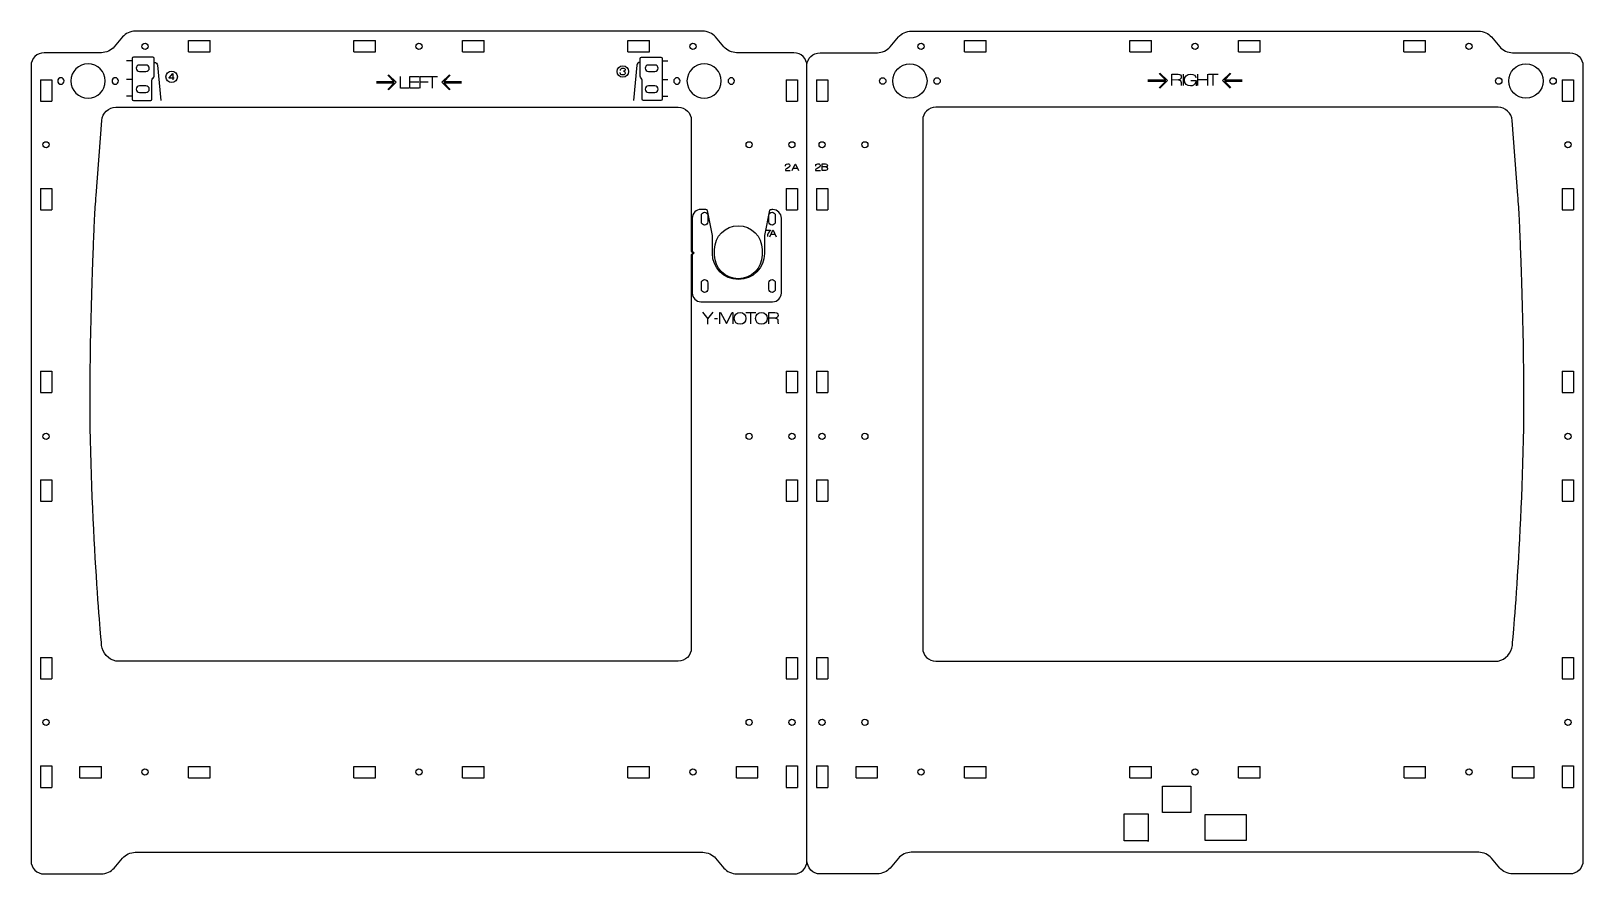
# Model space of a CAD drawing. Header units: millimetres. Extents: x -1166 to -93, y -857 to -63.
# Drawn here: x -807 to -93, y -451 to -63 of the extents above; entities that cross this region are included whole.
import ezdxf

# ---------------------------------------------------------------- set-up
doc = ezdxf.new("R2010")
doc.units = ezdxf.units.MM
doc.layers.add('CUTS', color=1, linetype='Continuous', true_color=0xff0000)
doc.layers.add('TEXT', color=5, linetype='Continuous', true_color=0x0000ff)

msp = doc.modelspace()

# ---------------------------------------------------------------- linework, layer by layer
at = {"layer": 'CUTS', "color": 1, "lineweight": 25, "true_color": 0xff0000}
for p, q in [((-734.5, -72.47), (-734.5, -67.27)), ((-734.5, -67.27), (-724.65, -67.27)), ((-724.65, -72.47), (-724.65, -67.27)), ((-658.43, -72.46), (-658.43, -67.26)), ((-658.43, -67.26), (-648.58, -67.26)), ((-648.58, -72.46), (-648.58, -67.26)), ((-608.43, -72.46), (-608.43, -67.26)), ((-608.43, -67.26), (-598.58, -67.26)), ((-598.58, -72.46), (-598.58, -67.26)), ((-532.33, -72.47), (-532.33, -67.27)), ((-532.33, -67.27), (-522.48, -67.27)), ((-522.48, -72.47), (-522.48, -67.27)), ((-377.4, -72.47), (-377.4, -67.27)), ((-377.4, -67.27), (-367.55, -67.27)), ((-367.55, -72.47), (-367.55, -67.27)), ((-301.3, -72.46), (-301.3, -67.26)), ((-301.3, -67.26), (-291.45, -67.26)), ((-291.45, -72.46), (-291.45, -67.26)), ((-251.3, -72.46), (-251.3, -67.26)), ((-251.3, -67.26), (-241.45, -67.26)), ((-241.45, -72.46), (-241.45, -67.26)), ((-175.23, -72.47), (-175.23, -67.27)), ((-175.23, -67.27), (-165.38, -67.27)), ((-165.38, -72.47), (-165.38, -67.27)), ((-734.5, -72.47), (-724.65, -72.47)), ((-658.43, -72.46), (-648.58, -72.46)), ((-608.43, -72.46), (-598.58, -72.46)), ((-532.33, -72.47), (-522.48, -72.47)), ((-377.4, -72.47), (-367.55, -72.47)), ((-301.3, -72.46), (-291.45, -72.46)), ((-251.3, -72.46), (-241.45, -72.46)), ((-175.23, -72.47), (-165.38, -72.47)), ((-802.7, -85.28), (-797.5, -85.28)), ((-802.7, -85.28), (-802.7, -95.13)), ((-797.5, -85.28), (-797.5, -95.13)), ((-459.49, -85.28), (-454.29, -85.28)), ((-459.49, -85.28), (-459.49, -95.13)), ((-454.29, -85.28), (-454.29, -95.13)), ((-445.59, -85.28), (-440.39, -85.28)), ((-445.59, -85.28), (-445.59, -95.13)), ((-440.39, -85.28), (-440.39, -95.13)), ((-102.38, -85.28), (-97.18, -85.28)), ((-102.38, -85.28), (-102.38, -95.13)), ((-97.18, -85.28), (-97.18, -95.13)), ((-802.7, -95.13), (-797.5, -95.13)), ((-459.49, -95.13), (-454.29, -95.13)), ((-445.59, -95.13), (-440.39, -95.13)), ((-102.38, -95.13), (-97.18, -95.13)), ((-802.7, -135.28), (-797.5, -135.28)), ((-802.7, -135.28), (-802.7, -145.12)), ((-797.5, -135.28), (-797.5, -145.12)), ((-459.49, -135.28), (-454.29, -135.28)), ((-459.49, -135.28), (-459.49, -145.12)), ((-454.29, -135.28), (-454.29, -145.12)), ((-445.59, -135.28), (-440.39, -135.28)), ((-445.59, -135.28), (-445.59, -145.12)), ((-440.39, -135.28), (-440.39, -145.12)), ((-102.38, -135.28), (-97.18, -135.28)), ((-102.38, -135.28), (-102.38, -145.12)), ((-97.18, -135.28), (-97.18, -145.12)), ((-802.7, -145.12), (-797.5, -145.12)), ((-459.49, -145.12), (-454.29, -145.12)), ((-445.59, -145.12), (-440.39, -145.12)), ((-102.38, -145.12), (-97.18, -145.12)), ((-802.7, -219.45), (-797.5, -219.45)), ((-802.7, -219.45), (-802.7, -229.3)), ((-797.5, -219.45), (-797.5, -229.3)), ((-459.48, -219.45), (-454.28, -219.45)), ((-459.48, -219.45), (-459.48, -229.3)), ((-454.28, -219.45), (-454.28, -229.3)), ((-445.6, -219.45), (-440.4, -219.45)), ((-445.6, -219.45), (-445.6, -229.3)), ((-440.4, -219.45), (-440.4, -229.3)), ((-102.38, -219.45), (-97.18, -219.45)), ((-102.38, -219.45), (-102.38, -229.3)), ((-97.18, -219.45), (-97.18, -229.3)), ((-802.7, -229.3), (-797.5, -229.3)), ((-459.48, -229.3), (-454.28, -229.3)), ((-445.6, -229.3), (-440.4, -229.3)), ((-102.38, -229.3), (-97.18, -229.3)), ((-802.7, -269.45), (-797.5, -269.45)), ((-802.7, -269.45), (-802.7, -279.3)), ((-797.5, -269.45), (-797.5, -279.3)), ((-459.48, -269.45), (-454.28, -269.45)), ((-459.48, -269.45), (-459.48, -279.3)), ((-454.28, -269.45), (-454.28, -279.3)), ((-445.6, -269.45), (-440.4, -269.45)), ((-445.6, -269.45), (-445.6, -279.3)), ((-440.4, -269.45), (-440.4, -279.3)), ((-102.38, -269.45), (-97.18, -269.45)), ((-102.38, -269.45), (-102.38, -279.3)), ((-97.18, -269.45), (-97.18, -279.3)), ((-802.7, -279.3), (-797.5, -279.3)), ((-459.48, -279.3), (-454.28, -279.3)), ((-445.6, -279.3), (-440.4, -279.3)), ((-102.38, -279.3), (-97.18, -279.3)), ((-802.7, -351.17), (-797.5, -351.17)), ((-802.7, -351.17), (-802.7, -361.02)), ((-797.5, -351.17), (-797.5, -361.02)), ((-459.48, -351.17), (-454.28, -351.17)), ((-459.48, -351.17), (-459.48, -361.02)), ((-454.28, -351.17), (-454.28, -361.02)), ((-445.6, -351.17), (-440.4, -351.17)), ((-445.6, -351.17), (-445.6, -361.02)), ((-440.4, -351.17), (-440.4, -361.02)), ((-102.38, -351.17), (-97.18, -351.17)), ((-102.38, -351.17), (-102.38, -361.02)), ((-97.18, -351.17), (-97.18, -361.02)), ((-802.7, -361.02), (-797.5, -361.02)), ((-459.48, -361.02), (-454.28, -361.02)), ((-445.6, -361.02), (-440.4, -361.02)), ((-102.38, -361.02), (-97.18, -361.02)), ((-802.7, -401.17), (-797.5, -401.17)), ((-802.7, -401.17), (-802.7, -411.02)), ((-797.5, -401.17), (-797.5, -411.02)), ((-784.52, -406.57), (-784.52, -401.37)), ((-784.52, -401.37), (-774.67, -401.37)), ((-784.52, -406.57), (-774.67, -406.57)), ((-774.67, -406.57), (-774.67, -401.37)), ((-734.52, -406.57), (-734.52, -401.37)), ((-734.52, -401.37), (-724.67, -401.37)), ((-734.52, -406.57), (-724.67, -406.57)), ((-724.67, -406.57), (-724.67, -401.37)), ((-658.43, -406.57), (-658.43, -401.37)), ((-658.43, -401.37), (-648.58, -401.37)), ((-658.43, -406.57), (-648.58, -406.57)), ((-648.58, -406.57), (-648.58, -401.37)), ((-608.43, -406.57), (-608.43, -401.37)), ((-608.43, -401.37), (-598.58, -401.37)), ((-608.43, -406.57), (-598.58, -406.57)), ((-598.58, -406.57), (-598.58, -401.37)), ((-532.33, -406.57), (-532.33, -401.37)), ((-532.33, -401.37), (-522.49, -401.37)), ((-532.33, -406.57), (-522.49, -406.57)), ((-522.49, -406.57), (-522.49, -401.37)), ((-482.33, -406.57), (-482.33, -401.37)), ((-482.33, -401.37), (-472.49, -401.37)), ((-482.33, -406.57), (-472.49, -406.57)), ((-472.49, -406.57), (-472.49, -401.37)), ((-459.48, -401.17), (-454.28, -401.17)), ((-459.48, -401.17), (-459.48, -411.02)), ((-454.28, -401.17), (-454.28, -411.02)), ((-445.6, -401.17), (-440.4, -401.17)), ((-445.6, -401.17), (-445.6, -411.02)), ((-440.4, -401.17), (-440.4, -411.02)), ((-427.39, -406.57), (-427.39, -401.37)), ((-427.39, -401.37), (-417.54, -401.37)), ((-427.39, -406.57), (-417.54, -406.57)), ((-417.54, -406.57), (-417.54, -401.37)), ((-377.39, -406.57), (-377.39, -401.37)), ((-377.39, -401.37), (-367.54, -401.37)), ((-377.39, -406.57), (-367.54, -406.57)), ((-367.54, -406.57), (-367.54, -401.37)), ((-301.3, -406.57), (-301.3, -401.37)), ((-301.3, -401.37), (-291.45, -401.37)), ((-301.3, -406.57), (-291.45, -406.57)), ((-291.45, -406.57), (-291.45, -401.37)), ((-251.3, -406.57), (-251.3, -401.37)), ((-251.3, -401.37), (-241.45, -401.37)), ((-251.3, -406.57), (-241.45, -406.57)), ((-241.45, -406.57), (-241.45, -401.37)), ((-175.2, -406.57), (-175.2, -401.37)), ((-175.2, -401.37), (-165.36, -401.37)), ((-175.2, -406.57), (-165.36, -406.57)), ((-165.36, -406.57), (-165.36, -401.37)), ((-125.2, -406.57), (-125.2, -401.37)), ((-125.2, -401.37), (-115.36, -401.37)), ((-125.2, -406.57), (-115.36, -406.57)), ((-115.36, -406.57), (-115.36, -401.37)), ((-102.38, -401.17), (-97.18, -401.17)), ((-102.38, -401.17), (-102.38, -411.02)), ((-97.18, -401.17), (-97.18, -411.02)), ((-802.7, -411.02), (-797.5, -411.02)), ((-459.48, -411.02), (-454.28, -411.02)), ((-445.6, -411.02), (-440.4, -411.02)), ((-102.38, -411.02), (-97.18, -411.02))]:
    msp.add_line(p, q, dxfattribs=at)
for points in [[(-497.84, -62.85), (-759.14, -62.85)], [(-402.04, -62.85), (-140.74, -62.85)], [(-764.93, -65.55), (-768.78, -70.15)], [(-488.19, -70.15), (-492.04, -65.55)], [(-411.69, -70.15), (-407.84, -65.55)], [(-134.95, -65.55), (-131.1, -70.15)], [(-774.58, -72.85), (-801.03, -72.85)], [(-754.13, -78.5), (-757.13, -78.5)], [(-519.95, -78.5), (-522.95, -78.5)], [(-455.94, -72.85), (-482.39, -72.85), (-482.39, -72.85)], [(-443.94, -72.85), (-417.48, -72.85)], [(-125.3, -72.85), (-98.85, -72.85)], [(-807.03, -78.85), (-807.03, -444.87)], [(-757.13, -81.5), (-754.13, -81.5), (-754.13, -81.5)], [(-522.95, -81.5), (-519.95, -81.5), (-519.95, -81.5)], [(-449.94, -444.87), (-449.94, -78.85)], [(-92.85, -78.85), (-92.85, -444.87)], [(-754.13, -88.1), (-757.13, -88.1)], [(-757.13, -91.1), (-754.13, -91.1), (-754.13, -91.1)], [(-519.95, -88.1), (-522.95, -88.1)], [(-522.95, -91.1), (-519.95, -91.1), (-519.95, -91.1)], [(-767.99, -97.92), (-509.19, -97.92)], [(-131.89, -97.92), (-390.69, -97.92)], [(-777.1, -138.52), (-774.52, -104.02)], [(-503.19, -103.92), (-503.19, -164.11)], [(-396.69, -103.92), (-396.69, -346.92)], [(-122.78, -138.52), (-125.36, -104.02)], [(-498.54, -150.7), (-498.54, -147.69)], [(-495.54, -147.69), (-495.54, -150.7), (-495.54, -150.7)], [(-467.54, -150.7), (-467.54, -147.69)], [(-464.54, -147.69), (-464.54, -150.7), (-464.54, -150.7)], [(-492.49, -165.95), (-492.49, -163.45)], [(-470.59, -163.45), (-470.59, -165.95), (-470.59, -165.95)], [(-503.19, -165.87), (-503.19, -346.92)], [(-498.54, -181.7), (-498.54, -178.69)], [(-495.54, -178.69), (-495.54, -181.7), (-495.54, -181.7)], [(-467.54, -181.7), (-467.54, -178.69)], [(-464.54, -178.69), (-464.54, -181.7), (-464.54, -181.7)], [(-509.19, -352.92), (-767.99, -352.92), (-768.06, -352.86)], [(-390.69, -352.92), (-131.89, -352.92), (-131.82, -352.86), (-131.82, -352.86)], [(-286.28, -410.52), (-273.28, -410.52), (-273.28, -422.52), (-286.28, -422.52), (-286.28, -410.52), (-286.28, -410.52)], [(-292.98, -435.62), (-303.98, -435.62), (-303.98, -423.12), (-292.98, -423.12), (-292.98, -435.92), (-292.98, -435.62), (-292.98, -435.62)], [(-266.68, -423.42), (-247.78, -423.42), (-247.78, -435.42), (-266.68, -435.42), (-266.68, -423.42), (-266.68, -423.42)], [(-759.14, -440.87), (-497.84, -440.87)], [(-140.74, -440.87), (-402.04, -440.87)], [(-768.79, -448.17), (-764.93, -443.57)], [(-492.04, -443.57), (-488.19, -448.17)], [(-407.84, -443.57), (-411.69, -448.17)], [(-131.09, -448.17), (-134.95, -443.57)], [(-801.03, -450.87), (-774.58, -450.87)], [(-482.39, -450.87), (-455.94, -450.87)], [(-417.48, -450.87), (-443.94, -450.87)], [(-98.85, -450.87), (-125.3, -450.87)]]:
    msp.add_lwpolyline(points, dxfattribs=at)
for points in [[(-759.14, -62.85), (-761.08, -62.85), (-763.68, -64.07), (-764.93, -65.55)], [(-492.04, -65.55), (-493.29, -64.07), (-495.9, -62.85), (-497.84, -62.85)], [(-407.84, -65.55), (-406.59, -64.07), (-403.98, -62.85), (-402.04, -62.85)], [(-140.74, -62.85), (-138.8, -62.85), (-136.19, -64.07), (-134.95, -65.55)], [(-768.78, -70.15), (-770.03, -71.63), (-772.64, -72.85), (-774.58, -72.85)], [(-756, -69.87), (-756, -69.08), (-755.36, -68.44), (-754.57, -68.44)], [(-754.57, -71.29), (-755.36, -71.29), (-756, -70.65), (-756, -69.87)], [(-754.57, -68.44), (-753.79, -68.44), (-753.15, -69.08), (-753.15, -69.87)], [(-753.15, -69.87), (-753.15, -70.65), (-753.79, -71.29), (-754.57, -71.29)], [(-629.93, -69.86), (-629.93, -69.08), (-629.29, -68.44), (-628.5, -68.44)], [(-628.5, -71.29), (-629.29, -71.29), (-629.93, -70.65), (-629.93, -69.86)], [(-628.5, -68.44), (-627.72, -68.44), (-627.08, -69.08), (-627.08, -69.86)], [(-627.08, -69.86), (-627.08, -70.65), (-627.72, -71.29), (-628.5, -71.29)], [(-503.83, -69.86), (-503.83, -69.08), (-503.19, -68.44), (-502.41, -68.44)], [(-502.41, -71.29), (-503.19, -71.29), (-503.83, -70.65), (-503.83, -69.86)], [(-502.41, -68.44), (-501.62, -68.44), (-500.98, -69.08), (-500.98, -69.86)], [(-500.98, -69.86), (-500.98, -70.65), (-501.62, -71.29), (-502.41, -71.29)], [(-482.39, -72.85), (-484.33, -72.85), (-486.94, -71.63), (-488.19, -70.15)], [(-417.48, -72.85), (-415.54, -72.85), (-412.94, -71.63), (-411.69, -70.15)], [(-398.9, -69.86), (-398.9, -69.08), (-398.26, -68.44), (-397.47, -68.44)], [(-397.47, -71.29), (-398.26, -71.29), (-398.9, -70.65), (-398.9, -69.86)], [(-397.47, -68.44), (-396.69, -68.44), (-396.05, -69.08), (-396.05, -69.86)], [(-396.05, -69.86), (-396.05, -70.65), (-396.69, -71.29), (-397.47, -71.29)], [(-272.8, -69.86), (-272.8, -69.08), (-272.16, -68.44), (-271.38, -68.44)], [(-271.38, -71.29), (-272.16, -71.29), (-272.8, -70.65), (-272.8, -69.86)], [(-271.38, -68.44), (-270.59, -68.44), (-269.95, -69.08), (-269.95, -69.86)], [(-269.95, -69.86), (-269.95, -70.65), (-270.59, -71.29), (-271.38, -71.29)], [(-146.73, -69.87), (-146.73, -69.08), (-146.09, -68.44), (-145.3, -68.44)], [(-145.3, -71.29), (-146.09, -71.29), (-146.73, -70.65), (-146.73, -69.87)], [(-145.3, -68.44), (-144.52, -68.44), (-143.88, -69.08), (-143.88, -69.87)], [(-143.88, -69.87), (-143.88, -70.65), (-144.52, -71.29), (-145.3, -71.29)], [(-131.1, -70.15), (-129.85, -71.63), (-127.24, -72.85), (-125.3, -72.85)], [(-801.03, -72.85), (-804.33, -72.85), (-807.03, -75.55), (-807.03, -78.85)], [(-780.77, -77.95), (-785.13, -77.95), (-788.67, -81.49), (-788.67, -85.85)], [(-772.87, -85.85), (-772.87, -81.49), (-776.41, -77.95), (-780.77, -77.95)], [(-757.13, -78.5), (-757.96, -78.5), (-758.63, -79.17), (-758.63, -80)], [(-752.63, -80), (-752.63, -79.17), (-753.3, -78.5), (-754.13, -78.5)], [(-522.95, -78.5), (-523.78, -78.5), (-524.45, -79.17), (-524.45, -80)], [(-518.45, -80), (-518.45, -79.17), (-519.12, -78.5), (-519.95, -78.5)], [(-497.27, -77.95), (-501.63, -77.95), (-505.17, -81.49), (-505.17, -85.85)], [(-489.37, -85.85), (-489.37, -81.49), (-492.91, -77.95), (-497.27, -77.95)], [(-449.94, -78.85), (-449.94, -75.55), (-452.64, -72.85), (-455.94, -72.85)], [(-449.94, -78.45), (-449.94, -75.55), (-447.24, -72.85), (-443.94, -72.85)], [(-410.51, -85.85), (-410.51, -81.49), (-406.97, -77.95), (-402.61, -77.95)], [(-402.61, -77.95), (-398.25, -77.95), (-394.71, -81.49), (-394.71, -85.85)], [(-127.01, -85.85), (-127.01, -81.49), (-123.47, -77.95), (-119.11, -77.95)], [(-119.11, -77.95), (-114.75, -77.95), (-111.21, -81.49), (-111.21, -85.85)], [(-98.85, -72.85), (-95.55, -72.85), (-92.85, -75.55), (-92.85, -78.85)], [(-793.27, -84.35), (-794.1, -84.35), (-794.77, -85.02), (-794.77, -85.85)], [(-791.77, -85.85), (-791.77, -85.02), (-792.44, -84.35), (-793.27, -84.35)], [(-768.27, -84.35), (-769.1, -84.35), (-769.77, -85.02), (-769.77, -85.85)], [(-766.77, -85.85), (-766.77, -85.02), (-767.44, -84.35), (-768.27, -84.35)], [(-758.63, -80), (-758.63, -80.83), (-757.96, -81.5), (-757.13, -81.5)], [(-754.13, -81.5), (-753.3, -81.5), (-752.63, -80.83), (-752.63, -80)], [(-524.45, -80), (-524.45, -80.83), (-523.78, -81.5), (-522.95, -81.5)], [(-519.95, -81.5), (-519.12, -81.5), (-518.45, -80.83), (-518.45, -80)], [(-509.77, -84.35), (-510.6, -84.35), (-511.27, -85.02), (-511.27, -85.85)], [(-508.27, -85.85), (-508.27, -85.02), (-508.94, -84.35), (-509.77, -84.35)], [(-484.77, -84.35), (-485.6, -84.35), (-486.27, -85.02), (-486.27, -85.85)], [(-483.27, -85.85), (-483.27, -85.02), (-483.94, -84.35), (-484.77, -84.35)], [(-416.61, -85.85), (-416.61, -85.02), (-415.94, -84.35), (-415.11, -84.35)], [(-415.11, -84.35), (-414.28, -84.35), (-413.61, -85.02), (-413.61, -85.85)], [(-391.61, -85.85), (-391.61, -85.02), (-390.94, -84.35), (-390.11, -84.35)], [(-390.11, -84.35), (-389.28, -84.35), (-388.61, -85.02), (-388.61, -85.85)], [(-133.11, -85.85), (-133.11, -85.02), (-132.44, -84.35), (-131.61, -84.35)], [(-131.61, -84.35), (-130.78, -84.35), (-130.11, -85.02), (-130.11, -85.85)], [(-108.11, -85.85), (-108.11, -85.02), (-107.44, -84.35), (-106.61, -84.35)], [(-106.61, -84.35), (-105.78, -84.35), (-105.11, -85.02), (-105.11, -85.85)], [(-794.77, -85.85), (-794.77, -86.68), (-794.1, -87.35), (-793.27, -87.35)], [(-793.27, -87.35), (-792.44, -87.35), (-791.77, -86.68), (-791.77, -85.85)], [(-788.67, -85.85), (-788.67, -90.21), (-785.13, -93.75), (-780.77, -93.75)], [(-780.77, -93.75), (-776.41, -93.75), (-772.87, -90.21), (-772.87, -85.85)], [(-769.77, -85.85), (-769.77, -86.68), (-769.1, -87.35), (-768.27, -87.35)], [(-768.27, -87.35), (-767.44, -87.35), (-766.77, -86.68), (-766.77, -85.85)], [(-757.13, -88.1), (-757.96, -88.1), (-758.63, -88.77), (-758.63, -89.6)], [(-758.63, -89.6), (-758.63, -90.43), (-757.96, -91.1), (-757.13, -91.1)], [(-752.63, -89.6), (-752.63, -88.77), (-753.3, -88.1), (-754.13, -88.1)], [(-754.13, -91.1), (-753.3, -91.1), (-752.63, -90.43), (-752.63, -89.6)], [(-522.95, -88.1), (-523.78, -88.1), (-524.45, -88.77), (-524.45, -89.6)], [(-524.45, -89.6), (-524.45, -90.43), (-523.78, -91.1), (-522.95, -91.1)], [(-518.45, -89.6), (-518.45, -88.77), (-519.12, -88.1), (-519.95, -88.1)], [(-519.95, -91.1), (-519.12, -91.1), (-518.45, -90.43), (-518.45, -89.6)], [(-511.27, -85.85), (-511.27, -86.68), (-510.6, -87.35), (-509.77, -87.35)], [(-509.77, -87.35), (-508.94, -87.35), (-508.27, -86.68), (-508.27, -85.85)], [(-505.17, -85.85), (-505.17, -90.21), (-501.63, -93.75), (-497.27, -93.75)], [(-497.27, -93.75), (-492.91, -93.75), (-489.37, -90.21), (-489.37, -85.85)], [(-486.27, -85.85), (-486.27, -86.68), (-485.6, -87.35), (-484.77, -87.35)], [(-484.77, -87.35), (-483.94, -87.35), (-483.27, -86.68), (-483.27, -85.85)], [(-415.11, -87.35), (-415.94, -87.35), (-416.61, -86.68), (-416.61, -85.85)], [(-413.61, -85.85), (-413.61, -86.68), (-414.28, -87.35), (-415.11, -87.35)], [(-402.61, -93.75), (-406.97, -93.75), (-410.51, -90.21), (-410.51, -85.85)], [(-394.71, -85.85), (-394.71, -90.21), (-398.25, -93.75), (-402.61, -93.75)], [(-390.11, -87.35), (-390.94, -87.35), (-391.61, -86.68), (-391.61, -85.85)], [(-388.61, -85.85), (-388.61, -86.68), (-389.28, -87.35), (-390.11, -87.35)], [(-131.61, -87.35), (-132.44, -87.35), (-133.11, -86.68), (-133.11, -85.85)], [(-130.11, -85.85), (-130.11, -86.68), (-130.78, -87.35), (-131.61, -87.35)], [(-119.11, -93.75), (-123.47, -93.75), (-127.01, -90.21), (-127.01, -85.85)], [(-111.21, -85.85), (-111.21, -90.21), (-114.75, -93.75), (-119.11, -93.75)], [(-106.61, -87.35), (-107.44, -87.35), (-108.11, -86.68), (-108.11, -85.85)], [(-105.11, -85.85), (-105.11, -86.68), (-105.78, -87.35), (-106.61, -87.35)], [(-774.52, -104.02), (-774.23, -100.67), (-771.29, -97.92), (-767.99, -97.92)], [(-509.19, -97.92), (-505.88, -97.92), (-503.19, -100.61), (-503.19, -103.92)], [(-390.69, -97.92), (-394, -97.92), (-396.69, -100.61), (-396.69, -103.92)], [(-125.36, -104.02), (-125.65, -100.67), (-128.59, -97.92), (-131.89, -97.92)], [(-801.53, -115.2), (-801.53, -114.41), (-800.89, -113.78), (-800.1, -113.78)], [(-800.1, -113.78), (-799.32, -113.78), (-798.68, -114.41), (-798.68, -115.2)], [(-477.99, -115.2), (-477.99, -114.41), (-477.35, -113.78), (-476.56, -113.78)], [(-476.56, -113.78), (-475.78, -113.78), (-475.14, -114.41), (-475.14, -115.2)], [(-458.32, -115.2), (-458.32, -114.41), (-457.68, -113.78), (-456.89, -113.78)], [(-456.89, -113.78), (-456.1, -113.78), (-455.47, -114.41), (-455.47, -115.2)], [(-444.41, -115.2), (-444.41, -114.41), (-443.78, -113.78), (-442.99, -113.78)], [(-442.99, -113.78), (-442.2, -113.78), (-441.56, -114.41), (-441.56, -115.2)], [(-424.74, -115.2), (-424.74, -114.41), (-424.1, -113.78), (-423.31, -113.78)], [(-423.31, -113.78), (-422.53, -113.78), (-421.89, -114.41), (-421.89, -115.2)], [(-101.2, -115.2), (-101.2, -114.41), (-100.56, -113.78), (-99.78, -113.78)], [(-99.78, -113.78), (-98.99, -113.78), (-98.35, -114.41), (-98.35, -115.2)], [(-800.1, -116.62), (-800.89, -116.62), (-801.53, -115.99), (-801.53, -115.2)], [(-798.68, -115.2), (-798.68, -115.99), (-799.32, -116.62), (-800.1, -116.62)], [(-476.56, -116.62), (-477.35, -116.62), (-477.99, -115.99), (-477.99, -115.2)], [(-475.14, -115.2), (-475.14, -115.99), (-475.78, -116.62), (-476.56, -116.62)], [(-456.89, -116.63), (-457.68, -116.63), (-458.32, -115.99), (-458.32, -115.2)], [(-455.47, -115.2), (-455.47, -115.99), (-456.1, -116.63), (-456.89, -116.63)], [(-442.99, -116.63), (-443.78, -116.63), (-444.41, -115.99), (-444.41, -115.2)], [(-441.56, -115.2), (-441.56, -115.99), (-442.2, -116.63), (-442.99, -116.63)], [(-423.31, -116.62), (-424.1, -116.62), (-424.74, -115.99), (-424.74, -115.2)], [(-421.89, -115.2), (-421.89, -115.99), (-422.53, -116.62), (-423.31, -116.62)], [(-99.78, -116.63), (-100.56, -116.63), (-101.2, -115.99), (-101.2, -115.2)], [(-98.35, -115.2), (-98.35, -115.99), (-98.99, -116.63), (-99.78, -116.63)], [(-777.74, -148.14), (-777.63, -146.21), (-777.35, -141.87), (-777.1, -138.52)], [(-122.14, -148.14), (-122.25, -146.2), (-122.53, -141.87), (-122.78, -138.52)], [(-778.15, -157.78), (-778.03, -154.42), (-777.84, -150.08), (-777.74, -148.14)], [(-498.54, -147.69), (-498.54, -146.86), (-497.87, -146.19), (-497.04, -146.19)], [(-497.04, -146.19), (-496.21, -146.19), (-495.54, -146.86), (-495.54, -147.69)], [(-467.54, -147.69), (-467.54, -146.86), (-466.87, -146.19), (-466.04, -146.19)], [(-466.04, -146.19), (-465.21, -146.19), (-464.54, -146.86), (-464.54, -147.69)], [(-121.73, -157.78), (-121.85, -154.42), (-122.04, -150.08), (-122.14, -148.14)], [(-497.04, -152.2), (-497.87, -152.2), (-498.54, -151.53), (-498.54, -150.7)], [(-495.54, -150.7), (-495.54, -151.53), (-496.21, -152.2), (-497.04, -152.2)], [(-492.49, -163.45), (-492.49, -157.4), (-487.58, -152.5), (-481.54, -152.5)], [(-481.54, -152.5), (-475.49, -152.5), (-470.59, -157.4), (-470.59, -163.45)], [(-466.04, -152.2), (-466.87, -152.2), (-467.54, -151.53), (-467.54, -150.7)], [(-464.54, -150.7), (-464.54, -151.53), (-465.21, -152.2), (-466.04, -152.2)], [(-779.89, -228.93), (-779.89, -203.88), (-778.15, -157.78), (-778.15, -157.78)], [(-119.99, -228.93), (-119.99, -203.88), (-121.73, -157.78), (-121.73, -157.78)], [(-481.54, -176.9), (-487.59, -176.9), (-492.49, -172), (-492.49, -165.95)], [(-470.59, -165.95), (-470.59, -172), (-475.49, -176.9), (-481.54, -176.9)], [(-498.54, -178.69), (-498.54, -177.86), (-497.87, -177.19), (-497.04, -177.19)], [(-497.04, -177.19), (-496.21, -177.19), (-495.54, -177.86), (-495.54, -178.69)], [(-467.54, -178.69), (-467.54, -177.86), (-466.87, -177.19), (-466.04, -177.19)], [(-466.04, -177.19), (-465.21, -177.19), (-464.54, -177.86), (-464.54, -178.69)], [(-497.04, -183.2), (-497.87, -183.2), (-498.54, -182.53), (-498.54, -181.7)], [(-495.54, -181.7), (-495.54, -182.53), (-496.21, -183.2), (-497.04, -183.2)], [(-466.04, -183.2), (-466.87, -183.2), (-467.54, -182.53), (-467.54, -181.7)], [(-464.54, -181.7), (-464.54, -182.53), (-465.21, -183.2), (-466.04, -183.2)], [(-774.54, -345.68), (-774.54, -345.68), (-779.89, -288.69), (-779.89, -228.93)], [(-125.34, -345.68), (-125.34, -345.68), (-119.99, -288.69), (-119.99, -228.93)], [(-801.53, -249.37), (-801.53, -248.58), (-800.89, -247.95), (-800.1, -247.95)], [(-800.1, -250.8), (-800.89, -250.8), (-801.53, -250.16), (-801.53, -249.37)], [(-800.1, -247.95), (-799.32, -247.95), (-798.68, -248.58), (-798.68, -249.37)], [(-798.68, -249.37), (-798.68, -250.16), (-799.32, -250.8), (-800.1, -250.8)], [(-477.99, -249.37), (-477.99, -248.58), (-477.35, -247.95), (-476.56, -247.95)], [(-476.56, -250.8), (-477.35, -250.8), (-477.99, -250.16), (-477.99, -249.37)], [(-476.56, -247.95), (-475.78, -247.95), (-475.14, -248.58), (-475.14, -249.37)], [(-475.14, -249.37), (-475.14, -250.16), (-475.78, -250.8), (-476.56, -250.8)], [(-458.31, -249.37), (-458.31, -248.58), (-457.67, -247.95), (-456.88, -247.95)], [(-456.88, -250.8), (-457.67, -250.8), (-458.31, -250.16), (-458.31, -249.37)], [(-456.88, -247.95), (-456.09, -247.95), (-455.46, -248.58), (-455.46, -249.37)], [(-455.46, -249.37), (-455.46, -250.16), (-456.09, -250.8), (-456.88, -250.8)], [(-444.42, -249.37), (-444.42, -248.58), (-443.79, -247.95), (-443, -247.95)], [(-443, -250.8), (-443.79, -250.8), (-444.42, -250.16), (-444.42, -249.37)], [(-443, -247.95), (-442.21, -247.95), (-441.57, -248.58), (-441.57, -249.37)], [(-441.57, -249.37), (-441.57, -250.16), (-442.21, -250.8), (-443, -250.8)], [(-424.74, -249.37), (-424.74, -248.58), (-424.1, -247.95), (-423.31, -247.95)], [(-423.31, -250.8), (-424.1, -250.8), (-424.74, -250.16), (-424.74, -249.37)], [(-423.31, -247.95), (-422.53, -247.95), (-421.89, -248.58), (-421.89, -249.37)], [(-421.89, -249.37), (-421.89, -250.16), (-422.53, -250.8), (-423.31, -250.8)], [(-101.2, -249.37), (-101.2, -248.58), (-100.56, -247.95), (-99.78, -247.95)], [(-99.78, -250.8), (-100.56, -250.8), (-101.2, -250.16), (-101.2, -249.37)], [(-99.78, -247.95), (-98.99, -247.95), (-98.35, -248.58), (-98.35, -249.37)], [(-98.35, -249.37), (-98.35, -250.16), (-98.99, -250.8), (-99.78, -250.8)], [(-768.06, -352.86), (-771.31, -352.26), (-774.22, -349.03), (-774.54, -345.68)], [(-503.19, -346.92), (-503.19, -350.24), (-505.88, -352.92), (-509.19, -352.92)], [(-396.69, -346.92), (-396.69, -350.24), (-394, -352.92), (-390.69, -352.92)], [(-131.82, -352.86), (-128.57, -352.26), (-125.66, -349.03), (-125.34, -345.68)], [(-801.53, -381.09), (-801.53, -380.31), (-800.89, -379.67), (-800.1, -379.67)], [(-800.1, -382.52), (-800.89, -382.52), (-801.53, -381.88), (-801.53, -381.09)], [(-800.1, -379.67), (-799.32, -379.67), (-798.68, -380.31), (-798.68, -381.09)], [(-798.68, -381.09), (-798.68, -381.88), (-799.32, -382.52), (-800.1, -382.52)], [(-477.99, -381.09), (-477.99, -380.31), (-477.35, -379.67), (-476.56, -379.67)], [(-476.56, -382.52), (-477.35, -382.52), (-477.99, -381.88), (-477.99, -381.09)], [(-476.56, -379.67), (-475.78, -379.67), (-475.14, -380.31), (-475.14, -381.09)], [(-475.14, -381.09), (-475.14, -381.88), (-475.78, -382.52), (-476.56, -382.52)], [(-458.31, -381.09), (-458.31, -380.31), (-457.67, -379.67), (-456.88, -379.67)], [(-456.88, -382.52), (-457.67, -382.52), (-458.31, -381.88), (-458.31, -381.09)], [(-456.88, -379.67), (-456.09, -379.67), (-455.46, -380.31), (-455.46, -381.09)], [(-455.46, -381.09), (-455.46, -381.88), (-456.09, -382.52), (-456.88, -382.52)], [(-444.42, -381.09), (-444.42, -380.31), (-443.79, -379.67), (-443, -379.67)], [(-443, -382.52), (-443.79, -382.52), (-444.42, -381.88), (-444.42, -381.09)], [(-443, -379.67), (-442.21, -379.67), (-441.57, -380.31), (-441.57, -381.09)], [(-441.57, -381.09), (-441.57, -381.88), (-442.21, -382.52), (-443, -382.52)], [(-424.74, -381.09), (-424.74, -380.31), (-424.1, -379.67), (-423.31, -379.67)], [(-423.31, -382.52), (-424.1, -382.52), (-424.74, -381.88), (-424.74, -381.09)], [(-423.31, -379.67), (-422.53, -379.67), (-421.89, -380.31), (-421.89, -381.09)], [(-421.89, -381.09), (-421.89, -381.88), (-422.53, -382.52), (-423.31, -382.52)], [(-101.2, -381.09), (-101.2, -380.31), (-100.56, -379.67), (-99.78, -379.67)], [(-99.78, -382.52), (-100.56, -382.52), (-101.2, -381.88), (-101.2, -381.09)], [(-99.78, -379.67), (-98.99, -379.67), (-98.35, -380.31), (-98.35, -381.09)], [(-98.35, -381.09), (-98.35, -381.88), (-98.99, -382.52), (-99.78, -382.52)], [(-756.02, -403.97), (-756.02, -403.18), (-755.39, -402.54), (-754.6, -402.54)], [(-754.6, -405.39), (-755.39, -405.39), (-756.02, -404.76), (-756.02, -403.97)], [(-754.6, -402.54), (-753.81, -402.54), (-753.17, -403.18), (-753.17, -403.97)], [(-753.17, -403.97), (-753.17, -404.76), (-753.81, -405.39), (-754.6, -405.39)], [(-629.93, -403.97), (-629.93, -403.18), (-629.29, -402.54), (-628.5, -402.54)], [(-628.5, -405.39), (-629.29, -405.39), (-629.93, -404.75), (-629.93, -403.97)], [(-628.5, -402.54), (-627.72, -402.54), (-627.08, -403.18), (-627.08, -403.97)], [(-627.08, -403.97), (-627.08, -404.75), (-627.72, -405.39), (-628.5, -405.39)], [(-503.84, -403.97), (-503.84, -403.18), (-503.2, -402.54), (-502.41, -402.54)], [(-502.41, -405.39), (-503.2, -405.39), (-503.84, -404.76), (-503.84, -403.97)], [(-502.41, -402.54), (-501.62, -402.54), (-500.99, -403.18), (-500.99, -403.97)], [(-500.99, -403.97), (-500.99, -404.76), (-501.62, -405.39), (-502.41, -405.39)], [(-398.89, -403.97), (-398.89, -403.18), (-398.26, -402.54), (-397.47, -402.54)], [(-397.47, -405.39), (-398.26, -405.39), (-398.89, -404.76), (-398.89, -403.97)], [(-397.47, -402.54), (-396.68, -402.54), (-396.04, -403.18), (-396.04, -403.97)], [(-396.04, -403.97), (-396.04, -404.76), (-396.68, -405.39), (-397.47, -405.39)], [(-272.8, -403.97), (-272.8, -403.18), (-272.16, -402.54), (-271.37, -402.54)], [(-271.37, -405.39), (-272.16, -405.39), (-272.8, -404.75), (-272.8, -403.97)], [(-271.37, -402.54), (-270.59, -402.54), (-269.95, -403.18), (-269.95, -403.97)], [(-269.95, -403.97), (-269.95, -404.75), (-270.59, -405.39), (-271.37, -405.39)], [(-146.7, -403.97), (-146.7, -403.18), (-146.07, -402.54), (-145.28, -402.54)], [(-145.28, -405.39), (-146.07, -405.39), (-146.7, -404.76), (-146.7, -403.97)], [(-145.28, -402.54), (-144.49, -402.54), (-143.86, -403.18), (-143.86, -403.97)], [(-143.86, -403.97), (-143.86, -404.76), (-144.49, -405.39), (-145.28, -405.39)], [(-764.93, -443.57), (-763.69, -442.09), (-761.08, -440.87), (-759.14, -440.87)], [(-497.84, -440.87), (-495.9, -440.87), (-493.29, -442.09), (-492.04, -443.57)], [(-402.04, -440.87), (-403.98, -440.87), (-406.59, -442.09), (-407.84, -443.57)], [(-134.95, -443.57), (-136.19, -442.09), (-138.8, -440.87), (-140.74, -440.87)], [(-807.03, -444.87), (-807.03, -448.17), (-804.33, -450.87), (-801.03, -450.87)], [(-774.58, -450.87), (-772.64, -450.87), (-770.03, -449.65), (-768.79, -448.17)], [(-488.19, -448.17), (-486.94, -449.65), (-484.34, -450.87), (-482.39, -450.87)], [(-455.94, -450.87), (-452.64, -450.87), (-449.94, -448.17), (-449.94, -444.87)], [(-443.94, -450.87), (-447.24, -450.87), (-449.94, -448.17), (-449.94, -444.47)], [(-411.69, -448.17), (-412.94, -449.65), (-415.54, -450.87), (-417.48, -450.87)], [(-125.3, -450.87), (-127.24, -450.87), (-129.85, -449.65), (-131.09, -448.17)], [(-92.85, -444.87), (-92.85, -448.17), (-95.55, -450.87), (-98.85, -450.87)]]:
    msp.add_open_spline(points, degree=3, dxfattribs=at)
at = {"layer": 'TEXT', "color": 5, "lineweight": 25, "true_color": 0x0000ff}
for points in [[(-760.5, -76.59), (-763.1, -76.59)], [(-760.5, -75.45), (-760.5, -94.25)], [(-750.98, -74.88), (-759.93, -74.88)], [(-750.42, -83.62), (-750.42, -75.45)], [(-526.73, -83.62), (-526.73, -75.45)], [(-526.16, -74.88), (-517.21, -74.88)], [(-516.65, -75.45), (-516.65, -94.25)], [(-516.65, -76.59), (-514.04, -76.59)], [(-760.5, -85.14), (-763.1, -85.14)], [(-751.4, -94.25), (-751.4, -85.43)], [(-750.93, -84.54), (-750.88, -84.51)], [(-748.89, -78.62), (-747.36, -94.81)], [(-741.74, -84.53), (-743.5, -84.53), (-743.5, -84.42), (-741.85, -82.34), (-741.74, -82.34), (-741.74, -84.53)], [(-741.13, -84.53), (-741.74, -84.53), (-741.74, -85.32)], [(-642.87, -83.21), (-639.88, -86.2), (-648.05, -86.2)], [(-642.5, -82.97), (-639.02, -86.45), (-642.5, -89.93)], [(-633.2, -89.17), (-637.02, -89.17), (-637.02, -83.73)], [(-628.39, -89.17), (-632.68, -89.17), (-632.68, -83.73), (-628.44, -83.73)], [(-627.91, -89.17), (-627.91, -83.73), (-624.09, -83.73)], [(-624.69, -83.73), (-619.99, -83.73)], [(-622.32, -89.17), (-622.32, -83.73)], [(-614.51, -89.93), (-617.99, -86.45), (-614.51, -82.97)], [(-608.95, -86.2), (-617.13, -86.2), (-614.13, -83.2)], [(-534.32, -81.4), (-534.32, -81.4)], [(-528.25, -78.62), (-529.78, -94.81)], [(-526.21, -84.54), (-526.26, -84.51)], [(-525.75, -94.25), (-525.75, -85.43)], [(-516.65, -85.14), (-514.04, -85.14)], [(-287.87, -82.44), (-284.88, -85.43), (-293.05, -85.43)], [(-287.5, -82.2), (-284.02, -85.68), (-287.5, -89.16)], [(-282.02, -87.92), (-282.02, -82.71), (-279.15, -82.71)], [(-278.95, -85.37), (-278.96, -85.39), (-282.02, -85.4)], [(-276.84, -82.71), (-276.84, -87.92)], [(-273.32, -85.59), (-270.86, -85.59), (-270.86, -88.03)], [(-270.07, -87.92), (-270.07, -82.71)], [(-270.07, -85.13), (-265.6, -85.13)], [(-265.6, -82.71), (-265.6, -87.92)], [(-265.24, -82.71), (-260.75, -82.71)], [(-263.07, -87.92), (-263.07, -82.75)], [(-255.25, -89.16), (-258.73, -85.68), (-255.25, -82.2)], [(-249.7, -85.43), (-257.87, -85.43), (-254.87, -82.43)], [(-760.5, -92.81), (-763.1, -92.81)], [(-648.05, -86.7), (-639.88, -86.7), (-642.88, -89.7)], [(-632.68, -86.26), (-628.61, -86.26)], [(-627.91, -86.26), (-624.31, -86.26)], [(-614.14, -89.69), (-617.13, -86.7), (-608.95, -86.7)], [(-516.65, -92.81), (-514.04, -92.81)], [(-293.05, -85.93), (-284.88, -85.93), (-287.88, -88.93)], [(-254.88, -88.92), (-257.87, -85.93), (-249.7, -85.93)], [(-759.93, -94.81), (-751.96, -94.81), (-751.96, -94.81)], [(-517.21, -94.81), (-525.18, -94.81), (-525.18, -94.81)], [(-459.91, -127), (-457.69, -127)], [(-458.41, -125.69), (-459.13, -126.06)], [(-456.76, -127.1), (-455.37, -124.08), (-455.26, -124.08), (-453.87, -127.1)], [(-454.33, -126.1), (-456.31, -126.1)], [(-446.01, -127), (-443.79, -127)], [(-444.5, -125.69), (-445.23, -126.06)], [(-442.99, -123.97), (-441.35, -123.97)], [(-441.46, -126.99), (-442.99, -126.99), (-442.99, -123.97), (-442.99, -123.97)], [(-441.2, -125.41), (-442.99, -125.4)], [(-441.2, -125.4), (-441.2, -125.41)], [(-502.75, -148.97), (-502.75, -164.11), (-501.87, -164.99), (-502.75, -165.87), (-502.75, -183.47), (-502.75, -183.47)], [(-497.49, -144.97), (-498.75, -144.97)], [(-493.5, -165.22), (-493.5, -157), (-495.73, -145.39)], [(-467.27, -145.38), (-469.5, -157.01), (-469.5, -165.22)], [(-461.75, -183.47), (-461.75, -148.97)], [(-468.83, -154.49), (-466.72, -154.49), (-466.72, -154.6)], [(-467.04, -157.53), (-465.65, -154.5), (-465.54, -154.5), (-464.15, -157.53)], [(-464.61, -156.53), (-466.59, -156.53)], [(-503.19, -164.11), (-502.31, -164.99), (-503.19, -165.87)], [(-498.75, -187.47), (-465.75, -187.47)], [(-498, -192.29), (-495.58, -195.27), (-493.15, -192.29)], [(-490.03, -197.62), (-490.03, -192.4), (-489.79, -192.4), (-487.05, -197.47), (-487.04, -197.47), (-484.32, -192.4), (-484.07, -192.4), (-484.07, -197.62)], [(-478.03, -192.4), (-473.53, -192.4)], [(-475.77, -197.62), (-475.77, -192.4)], [(-467.54, -197.62), (-467.54, -192.4), (-464.67, -192.4)], [(-495.58, -197.73), (-495.58, -195.27)], [(-492.49, -195.13), (-491.09, -195.13)], [(-464.48, -195.08), (-467.54, -195.09)], [(-464.48, -195.07), (-464.48, -195.08)]]:
    msp.add_lwpolyline(points, dxfattribs=at)
for points in [[(-759.93, -74.88), (-760.24, -74.88), (-760.5, -75.14), (-760.5, -75.45)], [(-750.42, -75.45), (-750.42, -75.14), (-750.67, -74.88), (-750.98, -74.88)], [(-750.38, -77.33), (-749.59, -77.25), (-748.96, -77.83), (-748.89, -78.62)], [(-526.76, -77.33), (-527.55, -77.25), (-528.18, -77.83), (-528.25, -78.62)], [(-526.73, -75.45), (-526.73, -75.14), (-526.47, -74.88), (-526.16, -74.88)], [(-517.21, -74.88), (-516.9, -74.88), (-516.65, -75.14), (-516.65, -75.45)], [(-751.4, -85.43), (-751.4, -85.12), (-751.19, -84.72), (-750.93, -84.54)], [(-750.88, -84.51), (-750.63, -84.33), (-750.42, -83.93), (-750.42, -83.62)], [(-744.97, -83.93), (-744.97, -82.46), (-743.78, -81.27), (-742.32, -81.27)], [(-742.32, -86.58), (-743.78, -86.58), (-744.97, -85.4), (-744.97, -83.93)], [(-742.32, -81.27), (-740.85, -81.27), (-739.66, -82.46), (-739.66, -83.93)], [(-739.66, -83.93), (-739.66, -85.4), (-740.85, -86.58), (-742.32, -86.58)], [(-537.36, -81.5), (-537.36, -80.03), (-536.17, -78.85), (-534.7, -78.85)], [(-534.7, -84.16), (-536.17, -84.16), (-537.36, -82.97), (-537.36, -81.5)], [(-535.85, -82.08), (-535.85, -82.05), (-535.85, -82.02), (-535.85, -81.98)], [(-534.71, -83.06), (-535.49, -83.06), (-535.85, -82.67), (-535.85, -82.08)], [(-535.77, -80.95), (-535.74, -80.33), (-535.48, -79.94), (-534.64, -79.94)], [(-533.55, -82.2), (-533.55, -82.53), (-533.77, -83.06), (-534.71, -83.06)], [(-534.7, -78.85), (-533.24, -78.85), (-532.05, -80.03), (-532.05, -81.5)], [(-532.05, -81.5), (-532.05, -82.97), (-533.24, -84.16), (-534.7, -84.16)], [(-534.64, -79.94), (-533.93, -79.94), (-533.62, -80.27), (-533.62, -80.73)], [(-533.62, -80.73), (-533.62, -81.02), (-533.79, -81.34), (-534.32, -81.4)], [(-534.32, -81.4), (-533.75, -81.47), (-533.55, -81.8), (-533.55, -82.2)], [(-526.26, -84.51), (-526.52, -84.33), (-526.73, -83.93), (-526.73, -83.62)], [(-525.75, -85.43), (-525.75, -85.12), (-525.96, -84.72), (-526.21, -84.54)], [(-279.15, -82.71), (-278.11, -82.71), (-277.71, -83.2), (-277.71, -84.13)], [(-278.96, -85.39), (-278.16, -85.39), (-277.81, -85.77), (-277.81, -86.48)], [(-277.71, -84.13), (-277.71, -84.63), (-278.05, -85.32), (-278.95, -85.37)], [(-276.21, -85.43), (-276.21, -83.71), (-274.99, -82.71), (-273.51, -82.71)], [(-273.51, -88.15), (-274.99, -88.15), (-276.21, -87.15), (-276.21, -85.43)], [(-273.51, -82.71), (-271.88, -82.71), (-271.13, -83.43), (-270.94, -84.44)], [(-270.86, -85.59), (-270.94, -86.2), (-271.04, -86.46), (-271.04, -86.46)], [(-277.81, -86.48), (-277.81, -86.67), (-277.79, -87.71), (-277.69, -87.92)], [(-271.04, -86.46), (-271.41, -87.66), (-272.42, -88.15), (-273.51, -88.15)], [(-760.5, -94.25), (-760.5, -94.56), (-760.24, -94.81), (-759.93, -94.81)], [(-751.96, -94.81), (-751.65, -94.81), (-751.4, -94.56), (-751.4, -94.25)], [(-525.18, -94.81), (-525.49, -94.81), (-525.75, -94.56), (-525.75, -94.25)], [(-516.65, -94.25), (-516.65, -94.56), (-516.9, -94.81), (-517.21, -94.81)], [(-459.13, -126.06), (-459.68, -126.38), (-459.9, -126.56), (-459.91, -127)], [(-459.85, -125.01), (-459.85, -124.69), (-459.84, -123.95), (-458.79, -123.95)], [(-458.79, -123.95), (-457.95, -123.95), (-457.78, -124.5), (-457.78, -124.79)], [(-457.78, -124.79), (-457.78, -125.23), (-458.04, -125.48), (-458.41, -125.69)], [(-445.23, -126.06), (-445.77, -126.38), (-446, -126.56), (-446.01, -127)], [(-445.94, -125.01), (-445.94, -124.69), (-445.93, -123.95), (-444.88, -123.95)], [(-444.88, -123.95), (-444.05, -123.95), (-443.88, -124.5), (-443.88, -124.79)], [(-443.88, -124.79), (-443.88, -125.23), (-444.14, -125.48), (-444.5, -125.69)], [(-440.44, -126.17), (-440.44, -126.52), (-440.67, -126.99), (-441.46, -126.99)], [(-441.35, -123.97), (-440.87, -123.97), (-440.54, -124.23), (-440.54, -124.72)], [(-440.54, -124.72), (-440.54, -125.07), (-440.85, -125.41), (-441.2, -125.4)], [(-441.2, -125.41), (-440.81, -125.43), (-440.44, -125.64), (-440.44, -126.17)], [(-498.75, -144.97), (-500.96, -144.97), (-502.75, -146.76), (-502.75, -148.97)], [(-495.73, -145.39), (-496.26, -145.12), (-496.86, -144.97), (-497.49, -144.97)], [(-465.62, -144.98), (-466.21, -144.99), (-466.77, -145.14), (-467.27, -145.38)], [(-461.75, -148.97), (-461.75, -146.81), (-463.47, -145.05), (-465.62, -144.98)], [(-466.72, -154.6), (-467.7, -155.46), (-468.15, -156.44), (-468.19, -157.47)], [(-481.5, -177.22), (-488.13, -177.22), (-493.5, -171.85), (-493.5, -165.22)], [(-469.5, -165.22), (-469.5, -171.85), (-474.87, -177.22), (-481.5, -177.22)], [(-502.75, -183.47), (-502.75, -185.68), (-500.96, -187.47), (-498.75, -187.47)], [(-465.75, -187.47), (-463.54, -187.47), (-461.75, -185.68), (-461.75, -183.47)], [(-483.43, -195.13), (-483.43, -193.4), (-482.22, -192.4), (-480.73, -192.4)], [(-480.73, -192.4), (-479.24, -192.4), (-478.03, -193.4), (-478.03, -195.13)], [(-473.62, -195.13), (-473.62, -193.4), (-472.41, -192.4), (-470.92, -192.4)], [(-470.92, -192.4), (-469.43, -192.4), (-468.22, -193.4), (-468.22, -195.13)], [(-464.67, -192.4), (-463.63, -192.4), (-463.23, -192.9), (-463.23, -193.83)], [(-480.73, -197.85), (-482.22, -197.85), (-483.43, -196.85), (-483.43, -195.13)], [(-478.03, -195.13), (-478.03, -196.85), (-479.24, -197.85), (-480.73, -197.85)], [(-470.92, -197.85), (-472.41, -197.85), (-473.62, -196.85), (-473.62, -195.13)], [(-468.22, -195.13), (-468.22, -196.85), (-469.43, -197.85), (-470.92, -197.85)], [(-463.23, -193.83), (-463.23, -194.32), (-463.57, -195.02), (-464.48, -195.07)], [(-464.48, -195.08), (-463.68, -195.09), (-463.33, -195.46), (-463.33, -196.18)], [(-463.33, -196.18), (-463.33, -196.37), (-463.31, -197.4), (-463.21, -197.62)]]:
    msp.add_open_spline(points, degree=3, dxfattribs=at)

doc.saveas('drawing.dxf')
